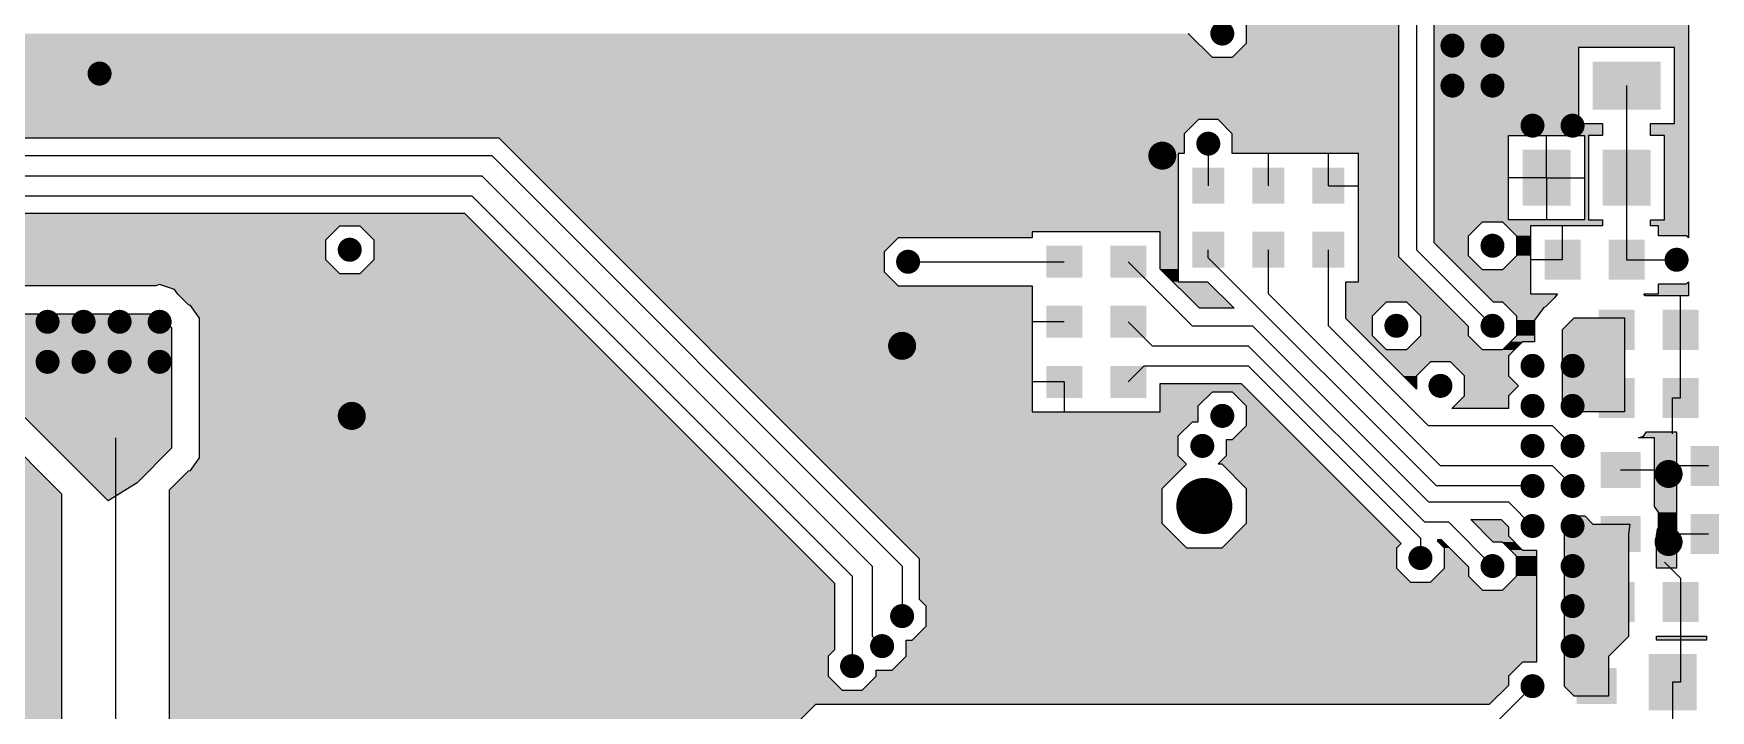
# Model space of a CAD drawing. Extents: x 295 to 953, y 10 to 290.
# Drawn here: x 599.6 to 683.4, y 178.8 to 212.6 of the extents above; entities that cross this region are included whole.
import ezdxf

# ---------------------------------------------------------------- set-up
doc = ezdxf.new("R2010")
doc.units = 0
doc.header["$LTSCALE"] = 5
doc.header["$MEASUREMENT"] = 0
doc.layers.get('0').update_dxf_attribs({"linetype": 'CONTINUOUS', "lineweight": 25})
doc.layers.add('19_SOLD_GBR', color=10, linetype='CONTINUOUS')

msp = doc.modelspace()

# ---------------------------------------------------------------- linework, layer by layer
for points, const_width in [([(659.278, 212.6, -1), (658.678, 212.6, -1)], 0.6), ([(670.778, 212, -1), (670.178, 212, -1)], 0.6), ([(672.778, 212, -1), (672.178, 212, -1)], 0.6), ([(603.178, 210.6, -1), (602.578, 210.6, -1)], 0.6), ([(670.778, 210, -1), (670.178, 210, -1)], 0.6), ([(672.778, 210, -1), (672.178, 210, -1)], 0.6), ([(674.778, 208, -1), (674.178, 208, -1)], 0.6), ([(676.778, 208, -1), (676.178, 208, -1)], 0.6), ([(656.328, 206.5, -1), (655.628, 206.5, -1)], 0.7), ([(658.578, 207.1, -1), (657.978, 207.1, -1)], 0.6), ([(615.678, 201.8, -1), (615.078, 201.8, -1)], 0.6), ([(672.778, 202, -1), (672.178, 202, -1)], 0.6), ([(643.578, 201.2, -1), (642.978, 201.2, -1)], 0.6), ([(681.978, 201.3, -1), (681.378, 201.3, -1)], 0.6), ([(600.578, 198.2, -1), (599.978, 198.2, -1)], 0.6), ([(602.378, 198.2, -1), (601.778, 198.2, -1)], 0.6), ([(604.178, 198.2, -1), (603.578, 198.2, -1)], 0.6), ([(606.178, 198.2, -1), (605.578, 198.2, -1)], 0.6), ([(667.978, 198, -1), (667.378, 198, -1)], 0.6), ([(672.778, 198, -1), (672.178, 198, -1)], 0.6), ([(643.328, 197, -1), (642.628, 197, -1)], 0.7), ([(600.578, 196.2, -1), (599.978, 196.2, -1)], 0.6), ([(602.378, 196.2, -1), (601.778, 196.2, -1)], 0.6), ([(604.178, 196.2, -1), (603.578, 196.2, -1)], 0.6), ([(606.178, 196.2, -1), (605.578, 196.2, -1)], 0.6), ([(674.778, 196, -1), (674.178, 196, -1)], 0.6), ([(676.778, 196, -1), (676.178, 196, -1)], 0.6), ([(670.178, 195, -1), (669.578, 195, -1)], 0.6), ([(674.778, 194, -1), (674.178, 194, -1)], 0.6), ([(676.778, 194, -1), (676.178, 194, -1)], 0.6), ([(615.828, 193.5, -1), (615.128, 193.5, -1)], 0.7), ([(659.278, 193.5, -1), (658.678, 193.5, -1)], 0.6), ([(658.278, 192, -1), (657.678, 192, -1)], 0.6), ([(674.778, 192, -1), (674.178, 192, -1)], 0.6), ([(676.778, 192, -1), (676.178, 192, -1)], 0.6), ([(681.628, 190.6, -1), (680.928, 190.6, -1)], 0.7), ([(658.778, 189, -1), (657.378, 189, -1)], 1.4), ([(674.778, 190, -1), (674.178, 190, -1)], 0.6), ([(676.778, 190, -1), (676.178, 190, -1)], 0.6), ([(674.778, 188, -1), (674.178, 188, -1)], 0.6), ([(676.778, 188, -1), (676.178, 188, -1)], 0.6), ([(681.628, 187.2, -1), (680.928, 187.2, -1)], 0.7), ([(669.178, 186.4, -1), (668.578, 186.4, -1)], 0.6), ([(672.778, 186, -1), (672.178, 186, -1)], 0.6), ([(676.778, 186, -1), (676.178, 186, -1)], 0.6), ([(676.778, 184, -1), (676.178, 184, -1)], 0.6), ([(643.278, 183.5, -1), (642.678, 183.5, -1)], 0.6), ([(642.278, 182, -1), (641.678, 182, -1)], 0.6), ([(676.778, 182, -1), (676.178, 182, -1)], 0.6), ([(640.778, 181, -1), (640.178, 181, -1)], 0.6), ([(674.778, 180, -1), (674.178, 180, -1)], 0.6)]:
    msp.add_lwpolyline(points, format="xyb", close=True, dxfattribs=dict(const_width=const_width))
for points in [[(677.478, 211.2), (677.478, 208.8), (680.878, 211.2), (680.878, 208.8)], [(673.978, 206.8), (673.978, 204), (676.378, 206.8), (676.378, 204)], [(677.978, 206.8), (677.978, 204), (680.378, 206.8), (680.378, 204)], [(657.478, 205.9), (657.478, 204.1), (659.078, 205.9), (659.078, 204.1)], [(660.478, 205.9), (660.478, 204.1), (662.078, 205.9), (662.078, 204.1)], [(663.478, 205.9), (663.478, 204.1), (665.078, 205.9), (665.078, 204.1)], [(650.178, 202), (650.178, 200.4), (651.978, 202), (651.978, 200.4)], [(653.378, 202), (653.378, 200.4), (655.178, 202), (655.178, 200.4)], [(657.478, 202.7), (657.478, 200.9), (659.078, 202.7), (659.078, 200.9)], [(660.478, 202.7), (660.478, 200.9), (662.078, 202.7), (662.078, 200.9)], [(663.478, 202.7), (663.478, 200.9), (665.078, 202.7), (665.078, 200.9)], [(675.078, 202.3), (675.078, 200.3), (676.878, 202.3), (676.878, 200.3)], [(678.278, 202.3), (678.278, 200.3), (680.078, 202.3), (680.078, 200.3)], [(650.178, 199), (650.178, 197.4), (651.978, 199), (651.978, 197.4)], [(653.378, 199), (653.378, 197.4), (655.178, 199), (655.178, 197.4)], [(677.778, 198.8), (677.778, 196.8), (679.578, 198.8), (679.578, 196.8)], [(680.978, 198.8), (680.978, 196.8), (682.778, 198.8), (682.778, 196.8)], [(650.178, 196), (650.178, 194.4), (651.978, 196), (651.978, 194.4)], [(653.378, 196), (653.378, 194.4), (655.178, 196), (655.178, 194.4)], [(677.778, 195.4), (677.778, 193.4), (679.578, 195.4), (679.578, 193.4)], [(680.978, 195.4), (680.978, 193.4), (682.778, 195.4), (682.778, 193.4)], [(682.378, 192), (682.378, 190), (684.178, 192), (684.178, 190)], [(677.878, 191.7), (677.878, 189.9), (679.878, 191.7), (679.878, 189.9)], [(682.378, 188.6), (682.378, 186.6), (684.178, 188.6), (684.178, 186.6)], [(677.878, 188.5), (677.878, 186.7), (679.878, 188.5), (679.878, 186.7)], [(677.778, 185.2), (677.778, 183.2), (679.578, 185.2), (679.578, 183.2)], [(680.978, 185.2), (680.978, 183.2), (682.778, 185.2), (682.778, 183.2)], [(680.278, 181.6), (680.278, 178.8), (682.678, 181.6), (682.678, 178.8)], [(676.678, 180.9), (676.678, 179.1), (678.678, 180.9), (678.678, 179.1)]]:
    msp.add_solid(points)
at = {"layer": '19_SOLD_GBR', "color": 7}
for p, q in [((667.802, 201.438), (667.802, 225.362)), ((668.678, 225), (668.678, 201.8)), ((669.554, 224.638), (669.554, 202.162)), ((682.278, 216.3), (682.278, 202.398)), ((660.178, 213.098), (660.178, 212.102)), ((658.48, 211.4), (657.278, 212.602)), ((660.178, 212.102), (659.476, 211.4)), ((659.476, 211.4), (658.48, 211.4)), ((676.778, 211.9), (676.778, 208.1)), ((681.578, 211.9), (676.778, 211.9)), ((681.578, 208.1), (681.578, 211.9)), ((679.178, 210), (679.178, 205.4)), ((657.78, 208.3), (657.078, 207.598)), ((658.776, 208.3), (657.78, 208.3)), ((659.478, 207.598), (658.776, 208.3)), ((676.778, 208.1), (677.978, 208.1)), ((677.978, 208.1), (677.978, 207.5)), ((680.378, 208.1), (681.578, 208.1)), ((680.378, 207.5), (680.378, 208.1)), ((622.84, 207.376), (595.116, 207.376)), ((643.854, 186.362), (622.84, 207.376)), ((657.078, 207.598), (657.078, 206.6)), ((658.278, 207.1), (658.278, 205)), ((659.478, 206.6), (659.478, 207.598)), ((673.278, 207.5), (677.078, 207.5)), ((673.278, 203.3), (673.278, 207.5)), ((675.178, 205.4), (675.178, 207.5)), ((677.078, 207.5), (677.078, 203.3)), ((677.278, 207.5), (677.278, 203.3)), ((677.978, 207.5), (677.278, 207.5)), ((681.078, 207.5), (680.378, 207.5)), ((681.078, 203.3), (681.078, 207.5)), ((595.478, 206.5), (622.478, 206.5)), ((642.978, 186), (622.478, 206.5)), ((656.778, 206.6), (656.778, 200.2)), ((657.078, 206.6), (656.778, 206.6)), ((665.778, 206.6), (659.478, 206.6)), ((661.278, 205), (661.278, 206.6)), ((664.278, 205), (664.278, 206.6)), ((665.778, 200.2), (665.778, 206.6)), ((595.978, 205.5), (621.978, 205.5)), ((641.478, 186), (621.978, 205.5)), ((675.178, 205.4), (673.278, 205.4)), ((675.178, 205.4), (675.178, 203.3)), ((675.178, 205.4), (677.078, 205.4)), ((679.178, 205.4), (679.178, 201.3)), ((596.478, 204.5), (621.478, 204.5)), ((640.478, 185.5), (621.478, 204.5)), ((664.278, 205), (665.778, 205)), ((596.84, 203.624), (621.116, 203.624)), ((621.116, 203.624), (639.602, 185.138)), ((614.178, 202.298), (614.88, 203)), ((614.88, 203), (615.876, 203)), ((615.876, 203), (616.578, 202.298)), ((671.278, 202.498), (671.98, 203.2)), ((671.98, 203.2), (672.976, 203.2)), ((672.976, 203.2), (673.678, 202.498)), ((677.078, 203.3), (673.278, 203.3)), ((674.378, 203), (674.378, 199.6)), ((677.978, 203), (674.378, 203)), ((675.978, 201.3), (675.978, 203)), ((677.278, 203.3), (677.978, 203.3)), ((677.978, 203.3), (677.978, 203)), ((680.378, 203.3), (681.078, 203.3)), ((680.378, 203), (680.378, 203.3)), ((680.778, 203), (680.378, 203)), ((680.778, 202.5), (680.778, 203)), ((614.178, 201.302), (614.178, 202.298)), ((616.578, 202.298), (616.578, 201.302)), ((642.78, 202.4), (642.078, 201.698)), ((649.478, 202.4), (642.78, 202.4)), ((649.478, 202.7), (649.478, 202.4)), ((655.878, 202.7), (649.478, 202.7)), ((655.878, 200.838), (655.878, 202.7)), ((669.554, 202.162), (672.516, 199.2)), ((671.278, 201.502), (671.278, 202.498)), ((673.678, 202.498), (673.678, 201.502)), ((682.176, 202.5), (680.778, 202.5)), ((682.278, 202.398), (682.176, 202.5)), ((614.88, 200.6), (614.178, 201.302)), ((616.578, 201.302), (615.876, 200.6)), ((642.078, 201.698), (642.078, 200.702)), ((643.278, 201.2), (651.078, 201.2)), ((654.278, 201.2), (657.478, 198)), ((658.278, 201.4), (658.278, 201.8)), ((658.278, 201.4), (669.678, 190)), ((661.278, 199.6), (661.278, 201.8)), ((664.278, 198), (664.278, 201.8)), ((671.278, 197.962), (667.802, 201.438)), ((672.478, 198), (668.678, 201.8)), ((671.98, 200.8), (671.278, 201.502)), ((673.678, 201.502), (672.976, 200.8)), ((675.978, 201.3), (674.378, 201.3)), ((679.178, 201.3), (681.678, 201.3)), ((615.876, 200.6), (614.88, 200.6)), ((642.078, 200.702), (642.78, 200)), ((657.84, 198.876), (655.878, 200.838)), ((672.976, 200.8), (671.98, 200.8)), ((605.688, 200), (596.668, 200)), ((605.878, 200.062), (605.688, 200)), ((606.62, 199.82), (605.878, 200.062)), ((606.792, 199.582), (606.62, 199.82)), ((607.322, 199.052), (606.792, 199.582)), ((642.78, 200), (649.478, 200)), ((649.478, 200), (649.478, 193.7)), ((656.778, 200.2), (658.24, 200.2)), ((658.24, 200.2), (659.566, 198.876)), ((661.278, 199.6), (669.878, 191)), ((665.154, 200.2), (665.778, 200.2)), ((665.154, 198.362), (665.154, 200.2)), ((674.378, 199.6), (675.722, 199.6)), ((675.722, 199.6), (675.562, 199.382)), ((680.034, 199.6), (680.778, 199.6)), ((680.108, 199.5), (680.034, 199.6)), ((682.278, 199.5), (680.108, 199.5)), ((680.778, 200.1), (682.176, 200.1)), ((680.778, 199.6), (680.778, 200.1)), ((681.878, 197.8), (681.878, 199.5)), ((682.176, 200.1), (682.278, 200.202)), ((682.278, 200.202), (682.278, 199.5)), ((596.56, 198.6), (605.796, 198.6)), ((605.796, 198.6), (606.478, 197.918)), ((607.42, 199.02), (607.322, 199.052)), ((607.878, 198.39), (607.42, 199.02)), ((659.566, 198.876), (657.84, 198.876)), ((666.478, 198.498), (667.18, 199.2)), ((667.18, 199.2), (668.176, 199.2)), ((668.176, 199.2), (668.878, 198.498)), ((672.516, 199.2), (672.976, 199.2)), ((672.976, 199.2), (673.678, 198.498)), ((675.036, 198.92), (674.578, 198.29)), ((675.132, 198.952), (675.036, 198.92)), ((675.562, 199.382), (675.132, 198.952)), ((606.478, 197.918), (606.478, 191.882)), ((607.878, 191.41), (607.878, 198.39)), ((651.078, 198.2), (649.478, 198.2)), ((654.278, 198.2), (655.478, 197)), ((657.478, 198), (660.478, 198)), ((669.278, 189.2), (660.478, 198)), ((664.278, 198), (669.278, 193)), ((668.678, 194.838), (665.154, 198.362)), ((666.478, 197.502), (666.478, 198.498)), ((668.878, 198.498), (668.878, 197.502)), ((671.278, 197.502), (671.278, 197.962)), ((673.678, 198.498), (673.678, 197.502)), ((674.578, 198.29), (674.578, 197.2)), ((675.978, 197.818), (676.56, 198.4)), ((675.978, 193.982), (675.978, 197.818)), ((676.56, 198.4), (679.078, 198.4)), ((679.078, 198.4), (679.078, 193.7)), ((681.878, 194.4), (681.878, 197.8)), ((655.478, 197), (660.278, 197)), ((669.078, 188.2), (660.278, 197)), ((667.18, 196.8), (666.478, 197.502)), ((668.878, 197.502), (668.176, 196.8)), ((671.98, 196.8), (671.278, 197.502)), ((673.678, 197.502), (672.976, 196.8)), ((673.98, 197.2), (673.278, 196.498)), ((674.578, 197.2), (673.98, 197.2)), ((603.306, 189.254), (596.078, 196.482)), ((668.176, 196.8), (667.18, 196.8)), ((669.38, 196.2), (668.678, 195.498)), ((670.376, 196.2), (669.38, 196.2)), ((671.078, 195.498), (670.376, 196.2)), ((672.976, 196.8), (671.98, 196.8)), ((673.278, 196.498), (673.278, 195.502)), ((595.232, 195.348), (600.978, 189.604)), ((654.278, 195.2), (655.078, 196)), ((655.078, 196), (660.278, 196)), ((668.878, 187.4), (660.278, 196)), ((668.678, 195.498), (668.678, 194.838)), ((671.078, 194.502), (671.078, 195.498)), ((673.278, 195.502), (673.78, 195)), ((651.078, 195.2), (649.478, 195.2)), ((651.078, 195.2), (651.078, 193.7)), ((655.878, 195.124), (659.916, 195.124)), ((655.878, 193.7), (655.878, 195.124)), ((657.778, 193.998), (658.48, 194.7)), ((658.48, 194.7), (659.476, 194.7)), ((659.476, 194.7), (660.178, 193.998)), ((659.916, 195.124), (667.91, 187.13)), ((670.45, 193.876), (671.078, 194.502)), ((673.78, 195), (673.278, 194.498)), ((673.278, 194.498), (673.278, 193.876)), ((681.478, 194.4), (681.878, 194.4)), ((681.478, 192.6), (681.478, 194.4)), ((649.478, 193.7), (655.878, 193.7)), ((657.778, 193.2), (657.778, 193.998)), ((660.178, 193.998), (660.178, 193.002)), ((673.278, 193.876), (670.45, 193.876)), ((676.26, 193.7), (675.978, 193.982)), ((679.078, 193.7), (676.26, 193.7)), ((656.778, 192.498), (657.48, 193.2)), ((657.48, 193.2), (657.778, 193.2)), ((660.178, 193.002), (659.476, 192.3)), ((673.478, 193), (669.278, 193)), ((675.478, 193), (673.478, 193)), ((676.478, 192), (675.478, 193)), ((603.678, 192.4), (603.678, 144)), ((656.778, 191.502), (656.778, 192.498)), ((659.178, 192.3), (659.178, 191.502)), ((659.476, 192.3), (659.178, 192.3)), ((679.776, 192.4), (680.02, 192.48)), ((680.578, 192.4), (679.776, 192.4)), ((680.02, 192.48), (680.18, 192.7)), ((680.18, 192.7), (681.678, 192.7)), ((680.578, 188.966), (680.578, 192.4)), ((681.678, 192.7), (681.678, 185.9)), ((606.478, 191.882), (604.752, 190.158)), ((607.42, 190.78), (607.878, 191.41)), ((655.978, 189.87), (657.194, 191.086)), ((657.194, 191.086), (656.778, 191.502)), ((659.178, 191.502), (658.776, 191.1)), ((658.776, 191.1), (658.948, 191.1)), ((658.948, 191.1), (660.178, 189.87)), ((606.378, 189.804), (607.322, 190.748)), ((607.322, 190.748), (607.42, 190.78)), ((673.578, 191), (669.878, 191)), ((675.478, 191), (673.578, 191)), ((676.478, 190), (675.478, 191)), ((678.878, 190.8), (680.578, 190.8)), ((683.278, 191), (681.678, 191)), ((600.978, 189.604), (600.978, 142.882)), ((604.752, 190.158), (603.306, 189.254)), ((606.378, 145.118), (606.378, 189.804)), ((655.978, 188.13), (655.978, 189.87)), ((660.178, 189.87), (660.178, 188.13)), ((674.478, 190), (669.678, 190)), ((669.278, 189.2), (673.278, 189.2)), ((674.478, 188), (673.278, 189.2)), ((680.778, 188.69), (680.578, 188.966)), ((680.778, 187.91), (680.778, 188.69)), ((657.208, 186.9), (655.978, 188.13)), ((660.178, 188.13), (658.948, 186.9)), ((669.078, 188.2), (670.278, 188.2)), ((672.478, 186), (670.278, 188.2)), ((671.39, 188.324), (672.916, 188.324)), ((672.516, 187.2), (671.39, 188.324)), ((672.916, 188.324), (673.278, 187.962)), ((673.278, 187.962), (673.278, 187.502)), ((676.078, 188.218), (676.36, 188.5)), ((676.078, 179.982), (676.078, 188.218)), ((676.36, 188.5), (677.096, 188.5)), ((677.096, 188.5), (677.496, 188.1)), ((677.496, 188.1), (679.348, 188.1)), ((679.348, 188.1), (679.278, 187.614)), ((680.678, 187.514), (680.724, 187.836)), ((680.724, 187.836), (680.778, 187.91)), ((658.948, 186.9), (657.208, 186.9)), ((667.91, 187.13), (667.678, 186.898)), ((667.678, 186.898), (667.678, 185.902)), ((668.878, 187.4), (668.878, 186.4)), ((669.754, 187.324), (669.916, 187.324)), ((669.754, 187.222), (669.754, 187.324)), ((670.078, 186.898), (669.754, 187.222)), ((669.916, 187.324), (671.278, 185.962)), ((670.078, 185.902), (670.078, 186.898)), ((672.976, 187.2), (672.516, 187.2)), ((673.678, 186.498), (672.976, 187.2)), ((673.278, 187.502), (673.98, 186.8)), ((679.278, 187.614), (679.278, 182.482)), ((680.678, 185.9), (680.678, 187.514)), ((683.278, 187.6), (681.678, 187.6)), ((643.854, 184.322), (643.854, 186.362)), ((673.678, 185.502), (673.678, 186.498)), ((673.98, 186.8), (674.678, 186.8)), ((674.678, 186.8), (674.678, 181.2)), ((681.078, 186.2), (681.878, 185.4)), ((640.478, 185.5), (640.478, 181)), ((641.478, 186), (641.478, 182.5)), ((642.978, 186), (642.978, 183.5)), ((667.678, 185.902), (668.38, 185.2)), ((668.38, 185.2), (669.376, 185.2)), ((669.376, 185.2), (670.078, 185.902)), ((671.278, 185.962), (671.278, 185.502)), ((671.278, 185.502), (671.98, 184.8)), ((672.976, 184.8), (673.678, 185.502)), ((681.678, 185.9), (680.678, 185.9)), ((681.878, 185.4), (681.878, 184.2)), ((639.602, 185.138), (639.602, 181.822)), ((671.98, 184.8), (672.976, 184.8)), ((644.178, 183.998), (643.854, 184.322)), ((644.178, 183.002), (644.178, 183.998)), ((681.878, 184.2), (681.878, 182.5)), ((681.878, 184.2), (681.878, 180.2)), ((643.476, 182.3), (644.178, 183.002)), ((641.978, 182), (641.478, 182.5)), ((643.178, 182.3), (643.476, 182.3)), ((643.178, 181.502), (643.178, 182.3)), ((679.278, 182.482), (678.278, 181.482)), ((680.678, 182.5), (683.178, 182.5)), ((680.678, 182.3), (680.678, 182.5)), ((683.178, 182.3), (680.678, 182.3)), ((683.178, 182.5), (683.178, 182.3)), ((639.602, 181.822), (639.278, 181.498)), ((639.278, 181.498), (639.278, 180.502)), ((642.476, 180.8), (643.178, 181.502)), ((673.98, 181.2), (673.278, 180.498)), ((674.678, 181.2), (673.98, 181.2)), ((678.278, 181.482), (678.278, 179.5)), ((639.278, 180.502), (639.98, 179.8)), ((640.976, 179.8), (641.678, 180.502)), ((641.678, 180.8), (642.476, 180.8)), ((641.678, 180.502), (641.678, 180.8)), ((673.278, 180.498), (673.278, 180.038)), ((681.478, 180.2), (681.478, 178.1)), ((681.878, 180.2), (681.478, 180.2)), ((639.98, 179.8), (640.976, 179.8)), ((673.278, 180.038), (672.316, 179.076)), ((674.478, 180), (672.678, 178.2)), ((676.56, 179.5), (676.078, 179.982)), ((678.278, 179.5), (676.56, 179.5)), ((638.656, 179.076), (613.442, 153.862)), ((672.316, 179.076), (638.656, 179.076))]:
    msp.add_line(p, q, dxfattribs=at)
for points in [[(682.278, 211.9), (682.278, 214.5), (669.554, 211.9), (669.554, 214.5)], [(667.802, 212.102), (667.802, 213.098), (660.178, 212.102), (660.178, 213.098)], [(658.48, 211.4), (657.278, 212.602), (579.978, 211.4), (579.978, 212.602)], [(667.802, 211.4), (667.802, 212.102), (659.476, 211.4), (660.178, 212.102)], [(667.802, 211.1), (667.802, 211.4), (579.978, 211.1), (579.978, 211.4)], [(676.778, 208.1), (676.778, 211.9), (669.554, 208.1), (669.554, 211.9)], [(682.278, 211.9), (682.278, 211.9), (681.578, 211.9), (676.778, 211.9)], [(682.278, 208.1), (682.278, 211.9), (681.578, 208.1), (681.578, 211.9)], [(667.802, 211.02), (667.802, 211.1), (580.22, 211.02), (579.978, 211.1)], [(667.802, 210.39), (667.802, 211.02), (580.678, 210.39), (580.22, 211.02)], [(667.802, 208.3), (667.802, 210.39), (580.678, 208.3), (580.678, 210.39)], [(657.078, 207.598), (657.78, 208.3), (580.678, 207.598), (580.678, 208.3)], [(667.802, 208.3), (667.802, 208.3), (658.776, 208.3), (657.78, 208.3)], [(667.802, 207.598), (667.802, 208.3), (659.478, 207.598), (658.776, 208.3)], [(677.978, 207.5), (677.978, 208.1), (669.554, 207.5), (669.554, 208.1)], [(682.278, 207.5), (682.278, 208.1), (680.378, 207.5), (680.378, 208.1)], [(682.278, 208.1), (682.278, 208.1), (680.378, 208.1), (681.578, 208.1)], [(657.078, 207.376), (657.078, 207.598), (580.678, 207.376), (580.678, 207.598)], [(657.078, 207.376), (657.078, 207.376), (622.84, 207.376), (595.116, 207.376)], [(657.078, 206.6), (657.078, 207.376), (623.616, 206.6), (622.84, 207.376)], [(667.802, 206.6), (667.802, 207.598), (659.478, 206.6), (659.478, 207.598)], [(673.278, 203.3), (673.278, 207.5), (669.554, 203.3), (669.554, 207.5)], [(677.278, 207.5), (677.278, 207.5), (677.078, 207.5), (673.278, 207.5)], [(677.278, 203.3), (677.278, 207.5), (677.078, 203.3), (677.078, 207.5)], [(682.278, 207.5), (682.278, 207.5), (681.078, 207.5), (680.378, 207.5)], [(682.278, 203.3), (682.278, 207.5), (681.078, 203.3), (681.078, 207.5)], [(656.778, 202.7), (656.778, 206.6), (627.516, 202.7), (623.616, 206.6)], [(667.802, 206.6), (667.802, 206.6), (665.778, 206.6), (659.478, 206.6)], [(667.802, 201.438), (667.802, 206.6), (665.778, 201.438), (665.778, 206.6)], [(621.74, 203), (621.116, 203.624), (596.216, 203), (596.84, 203.624)], [(621.116, 203.624), (621.116, 203.624), (619.98, 203.624), (621.116, 203.624)], [(614.178, 202.298), (614.88, 203), (595.514, 202.298), (596.216, 203)], [(621.74, 203), (621.74, 203), (615.876, 203), (614.88, 203)], [(622.442, 202.298), (621.74, 203), (616.578, 202.298), (615.876, 203)], [(677.978, 203.2), (677.978, 203.3), (669.554, 203.2), (669.554, 203.3)], [(671.278, 202.498), (671.98, 203.2), (669.554, 202.498), (669.554, 203.2)], [(677.978, 203.2), (677.978, 203.2), (672.976, 203.2), (671.98, 203.2)], [(677.978, 203), (677.978, 203.2), (673.176, 203), (672.976, 203.2)], [(674.378, 202.498), (674.378, 203), (673.678, 202.498), (673.176, 203)], [(682.278, 203), (682.278, 203.3), (680.378, 203), (680.378, 203.3)], [(682.278, 203.3), (682.278, 203.3), (680.378, 203.3), (681.078, 203.3)], [(682.278, 203), (682.278, 203), (680.778, 203), (680.378, 203)], [(682.278, 202.5), (682.278, 203), (680.778, 202.5), (680.778, 203)], [(614.178, 201.302), (614.178, 202.298), (594.518, 201.302), (595.514, 202.298)], [(623.438, 201.302), (622.442, 202.298), (616.578, 201.302), (616.578, 202.298)], [(649.478, 202.4), (649.478, 202.7), (627.816, 202.4), (627.516, 202.7)], [(642.078, 201.698), (642.78, 202.4), (628.518, 201.698), (627.816, 202.4)], [(656.778, 202.7), (656.778, 202.7), (655.878, 202.7), (649.478, 202.7)], [(656.778, 200.838), (656.778, 202.7), (655.878, 200.838), (655.878, 202.7)], [(671.278, 202.162), (671.278, 202.498), (669.554, 202.162), (669.554, 202.498)], [(671.278, 201.502), (671.278, 202.162), (670.214, 201.502), (669.554, 202.162)], [(674.378, 201.502), (674.378, 202.498), (673.678, 201.502), (673.678, 202.498)], [(682.278, 202.5), (682.278, 202.5), (682.176, 202.5), (680.778, 202.5)], [(682.278, 202.398), (682.278, 202.5), (682.278, 202.398), (682.176, 202.5)], [(614.842, 200.638), (614.178, 201.302), (593.854, 200.638), (594.518, 201.302)], [(624.14, 200.6), (623.438, 201.302), (615.876, 200.6), (616.578, 201.302)], [(642.078, 200.702), (642.078, 201.698), (629.514, 200.702), (628.518, 201.698)], [(669.04, 200.2), (667.802, 201.438), (665.778, 200.2), (665.778, 201.438)], [(671.98, 200.8), (671.278, 201.502), (670.916, 200.8), (670.214, 201.502)], [(674.378, 200.8), (674.378, 201.502), (672.976, 200.8), (673.678, 201.502)], [(614.88, 200.6), (614.842, 200.638), (593.854, 200.6), (593.854, 200.638)], [(624.678, 200.062), (624.14, 200.6), (593.854, 200.062), (593.854, 200.6)], [(642.78, 200), (642.078, 200.702), (630.216, 200), (629.514, 200.702)], [(656.778, 200.2), (656.778, 200.838), (656.516, 200.2), (655.878, 200.838)], [(674.378, 199.6), (674.378, 200.8), (672.116, 199.6), (670.916, 200.8)], [(605.688, 200), (605.878, 200.062), (596.668, 200), (596.478, 200.062)], [(624.92, 199.82), (624.678, 200.062), (606.62, 199.82), (605.878, 200.062)], [(625.158, 199.582), (624.92, 199.82), (606.792, 199.582), (606.62, 199.82)], [(625.688, 199.052), (625.158, 199.582), (607.322, 199.052), (606.792, 199.582)], [(649.478, 193.7), (649.478, 200), (636.516, 193.7), (630.216, 200)], [(659.565, 198.876), (658.24, 200.2), (657.839, 198.876), (656.516, 200.2)], [(670.04, 199.2), (669.04, 200.2), (665.154, 199.2), (665.154, 200.2)], [(669.04, 200.2), (669.04, 200.2), (665.154, 200.2), (665.778, 200.2)], [(675.562, 199.382), (675.721, 199.6), (672.334, 199.382), (672.116, 199.6)], [(682.278, 199.5), (682.278, 199.6), (680.108, 199.5), (680.034, 199.6)], [(682.278, 199.6), (682.278, 199.6), (680.034, 199.6), (680.778, 199.6)], [(682.278, 199.6), (682.277, 200.1), (680.778, 199.6), (680.778, 200.1)], [(682.277, 200.1), (682.277, 200.1), (680.778, 200.1), (682.176, 200.1)], [(682.277, 200.1), (682.277, 200.202), (682.176, 200.1), (682.277, 200.202)], [(606.278, 198.118), (605.796, 198.6), (596.078, 198.118), (596.56, 198.6)], [(605.796, 198.6), (605.796, 198.6), (596.56, 198.6), (605.796, 198.6)], [(625.72, 199.02), (625.688, 199.052), (607.42, 199.02), (607.322, 199.052)], [(626.35, 198.39), (625.72, 199.02), (607.878, 198.39), (607.42, 199.02)], [(657.84, 198.876), (659.565, 198.876), (657.84, 198.876), (657.839, 198.876)], [(666.478, 198.498), (667.18, 199.2), (665.154, 198.498), (665.154, 199.2)], [(670.04, 199.2), (670.04, 199.2), (668.176, 199.2), (667.18, 199.2)], [(670.742, 198.498), (670.04, 199.2), (668.878, 198.498), (668.176, 199.2)], [(675.38, 199.2), (675.562, 199.382), (672.516, 199.2), (672.334, 199.382)], [(675.38, 199.2), (675.38, 199.2), (672.976, 199.2), (672.516, 199.2)], [(675.132, 198.952), (675.38, 199.2), (673.224, 198.952), (672.976, 199.2)], [(675.036, 198.92), (675.132, 198.952), (673.256, 198.92), (673.224, 198.952)], [(674.729, 198.498), (675.036, 198.92), (673.678, 198.498), (673.256, 198.92)], [(606.478, 197.918), (606.278, 198.118), (596.078, 197.918), (596.078, 198.118)], [(606.478, 196.482), (606.478, 197.918), (596.078, 196.482), (596.078, 197.918)], [(633.33, 191.41), (626.35, 198.39), (607.878, 191.41), (607.878, 198.39)], [(666.478, 198.362), (666.478, 198.498), (665.154, 198.362), (665.154, 198.498)], [(666.478, 197.502), (666.478, 198.362), (666.014, 197.502), (665.154, 198.362)], [(671.278, 197.962), (670.742, 198.498), (668.878, 197.962), (668.878, 198.498)], [(671.278, 197.502), (671.278, 197.962), (668.878, 197.502), (668.878, 197.962)], [(674.578, 198.29), (674.729, 198.498), (673.678, 198.29), (673.678, 198.498)], [(674.578, 197.502), (674.578, 198.29), (673.678, 197.502), (673.678, 198.29)], [(679.078, 197.818), (679.078, 198.4), (675.978, 197.818), (676.56, 198.4)], [(679.078, 193.982), (679.078, 197.818), (675.978, 193.982), (675.978, 197.818)], [(679.078, 198.4), (679.078, 198.4), (676.56, 198.4), (679.078, 198.4)], [(667.18, 196.8), (666.478, 197.502), (666.716, 196.8), (666.014, 197.502)], [(671.98, 196.8), (671.278, 197.502), (668.176, 196.8), (668.878, 197.502)], [(673.58, 196.8), (673.98, 197.2), (672.976, 196.8), (673.376, 197.2)], [(674.578, 197.2), (674.578, 197.502), (673.376, 197.2), (673.678, 197.502)], [(606.478, 191.882), (606.478, 196.482), (600.678, 191.882), (596.078, 196.482)], [(673.278, 196.498), (673.58, 196.8), (667.018, 196.498), (666.716, 196.8)], [(673.278, 196.2), (673.278, 196.498), (667.316, 196.2), (667.018, 196.498)], [(668.678, 195.498), (669.38, 196.2), (668.018, 195.498), (667.316, 196.2)], [(673.278, 196.2), (673.278, 196.2), (670.376, 196.2), (669.38, 196.2)], [(673.278, 195.502), (673.278, 196.2), (671.074, 195.502), (670.376, 196.2)], [(600.978, 189.604), (595.232, 195.348), (593.854, 189.604), (593.854, 195.348)], [(668.678, 194.838), (668.678, 195.498), (668.678, 194.838), (668.018, 195.498)], [(673.282, 195.498), (673.278, 195.502), (671.078, 195.498), (671.074, 195.502)], [(673.78, 195), (673.282, 195.498), (671.078, 195), (671.078, 195.498)], [(660.34, 194.7), (659.916, 195.124), (655.878, 194.7), (655.878, 195.124)], [(659.916, 195.124), (659.916, 195.124), (655.878, 195.124), (658.48, 195.124)], [(657.778, 193.998), (658.48, 194.7), (655.878, 193.998), (655.878, 194.7)], [(659.916, 195.124), (659.916, 195.124), (658.48, 195.124), (659.916, 195.124)], [(660.34, 194.7), (660.34, 194.7), (659.476, 194.7), (658.48, 194.7)], [(661.042, 193.998), (660.34, 194.7), (660.178, 193.998), (659.476, 194.7)], [(673.278, 193.876), (673.278, 194.498), (670.45, 193.876), (671.074, 194.498)], [(673.278, 194.498), (673.282, 194.502), (671.074, 194.498), (671.078, 194.502)], [(673.282, 194.502), (673.78, 195), (671.078, 194.502), (671.078, 195)], [(657.778, 193.2), (657.778, 193.7), (637.016, 193.2), (636.516, 193.7)], [(657.778, 193.7), (657.778, 193.998), (655.878, 193.7), (655.878, 193.998)], [(662.038, 193.002), (661.042, 193.998), (660.178, 193.002), (660.178, 193.998)], [(679.078, 193.7), (679.078, 193.982), (676.26, 193.7), (675.978, 193.982)], [(656.778, 192.498), (657.48, 193.2), (637.718, 192.498), (637.016, 193.2)], [(662.74, 192.3), (662.038, 193.002), (659.476, 192.3), (660.178, 193.002)], [(656.778, 191.502), (656.778, 192.498), (638.714, 191.502), (637.718, 192.498)], [(663.538, 191.502), (662.74, 192.3), (659.178, 191.502), (659.178, 192.3)], [(662.74, 192.3), (662.74, 192.3), (659.178, 192.3), (659.476, 192.3)], [(681.678, 192.4), (681.678, 192.48), (679.776, 192.4), (680.02, 192.48)], [(681.678, 192.4), (681.678, 192.4), (680.578, 192.4), (679.776, 192.4)], [(681.678, 192.48), (681.678, 192.7), (680.02, 192.48), (680.18, 192.7)], [(681.678, 192.7), (681.678, 192.7), (680.18, 192.7), (681.678, 192.7)], [(681.678, 188.966), (681.678, 192.4), (680.578, 188.966), (680.578, 192.4)], [(604.752, 190.158), (606.478, 191.882), (602.402, 190.158), (600.678, 191.882)], [(633.96, 190.78), (633.33, 191.41), (607.42, 190.78), (607.878, 191.41)], [(657.194, 191.086), (656.778, 191.502), (639.13, 191.086), (638.714, 191.502)], [(655.978, 189.87), (657.194, 191.086), (640.346, 189.87), (639.13, 191.086)], [(663.94, 191.1), (663.538, 191.502), (658.776, 191.1), (659.178, 191.502)], [(663.94, 191.1), (663.94, 191.1), (658.948, 191.1), (658.776, 191.1)], [(665.17, 189.87), (663.94, 191.1), (660.178, 189.87), (658.948, 191.1)], [(634.936, 189.804), (633.992, 190.748), (606.378, 189.804), (607.322, 190.748)], [(633.992, 190.748), (633.96, 190.78), (607.322, 190.748), (607.42, 190.78)], [(600.978, 174.362), (600.978, 189.604), (593.854, 174.362), (593.854, 189.604)], [(603.306, 189.254), (604.752, 190.158), (603.306, 189.254), (602.402, 190.158)], [(639.602, 185.138), (634.936, 189.804), (606.378, 185.138), (606.378, 189.804)], [(655.978, 188.13), (655.978, 189.87), (642.086, 188.13), (640.346, 189.87)], [(666.91, 188.13), (665.17, 189.87), (660.178, 188.13), (660.178, 189.87)], [(681.678, 188.69), (681.678, 188.966), (680.778, 188.69), (680.578, 188.966)], [(681.678, 187.91), (681.678, 188.69), (680.778, 187.91), (680.778, 188.69)], [(657.208, 186.9), (655.978, 188.13), (643.316, 186.9), (642.086, 188.13)], [(667.91, 187.13), (666.91, 188.13), (659.178, 187.13), (660.178, 188.13)], [(673.278, 187.962), (672.916, 188.324), (671.752, 187.962), (671.39, 188.324)], [(672.916, 188.324), (672.916, 188.324), (671.39, 188.324), (672.916, 188.324)], [(673.278, 187.502), (673.278, 187.962), (672.213, 187.502), (671.752, 187.962)], [(677.378, 188.218), (677.096, 188.5), (676.078, 188.218), (676.36, 188.5)], [(677.496, 188.1), (677.378, 188.218), (676.078, 188.1), (676.078, 188.218)], [(679.278, 187.614), (679.348, 188.1), (676.078, 187.614), (676.078, 188.1)], [(677.096, 188.5), (677.096, 188.5), (676.36, 188.5), (677.096, 188.5)], [(681.678, 187.514), (681.678, 187.836), (680.678, 187.514), (680.724, 187.836)], [(681.678, 187.836), (681.678, 187.91), (680.724, 187.836), (680.778, 187.91)], [(667.678, 186.898), (667.68, 186.9), (643.318, 186.898), (643.316, 186.9)], [(667.678, 186.362), (667.678, 186.898), (643.854, 186.362), (643.318, 186.898)], [(667.68, 186.9), (667.91, 187.13), (658.948, 186.9), (659.178, 187.13)], [(670.018, 187.222), (669.916, 187.324), (669.754, 187.222), (669.754, 187.324)], [(669.916, 187.324), (669.916, 187.324), (669.754, 187.324), (669.916, 187.324)], [(670.342, 186.898), (670.018, 187.222), (670.078, 186.898), (669.754, 187.222)], [(671.278, 185.962), (670.342, 186.898), (670.078, 185.962), (670.078, 186.898)], [(673.58, 187.2), (673.278, 187.502), (672.516, 187.2), (672.213, 187.502)], [(673.58, 187.2), (673.58, 187.2), (672.976, 187.2), (672.516, 187.2)], [(673.98, 186.8), (673.58, 187.2), (673.376, 186.8), (672.976, 187.2)], [(679.278, 182.482), (679.278, 187.614), (676.078, 182.482), (676.078, 187.614)], [(681.678, 185.9), (681.678, 187.514), (680.678, 185.9), (680.678, 187.514)], [(667.678, 185.902), (667.678, 186.362), (643.854, 185.902), (643.854, 186.362)], [(674.678, 186.498), (674.678, 186.8), (673.678, 186.498), (673.376, 186.8)], [(674.678, 185.502), (674.678, 186.498), (673.678, 185.502), (673.678, 186.498)], [(668.38, 185.2), (667.678, 185.902), (643.854, 185.2), (643.854, 185.902)], [(671.98, 184.8), (671.58, 185.2), (643.854, 184.8), (643.854, 185.2)], [(671.58, 185.2), (671.278, 185.502), (669.376, 185.2), (669.678, 185.502)], [(671.278, 185.502), (671.278, 185.902), (669.678, 185.502), (670.078, 185.902)], [(671.278, 185.902), (671.278, 185.962), (670.078, 185.902), (670.078, 185.962)], [(674.678, 184.8), (674.678, 185.502), (672.976, 184.8), (673.678, 185.502)], [(639.602, 181.822), (639.602, 185.138), (606.378, 181.822), (606.378, 185.138)], [(674.678, 184.322), (674.678, 184.8), (643.854, 184.322), (643.854, 184.8)], [(674.678, 183.998), (674.678, 184.322), (644.178, 183.998), (643.854, 184.322)], [(674.678, 183.002), (674.678, 183.998), (644.178, 183.002), (644.178, 183.998)], [(674.678, 182.3), (674.678, 183.002), (643.476, 182.3), (644.178, 183.002)], [(674.678, 181.502), (674.678, 182.3), (643.178, 181.502), (643.178, 182.3)], [(674.678, 182.3), (674.678, 182.3), (643.178, 182.3), (643.476, 182.3)], [(678.278, 181.482), (679.278, 182.482), (676.078, 181.482), (676.078, 182.482)], [(683.178, 182.3), (683.178, 182.5), (680.678, 182.3), (680.678, 182.5)], [(683.178, 182.5), (683.178, 182.5), (680.678, 182.5), (683.178, 182.5)], [(639.278, 181.498), (639.602, 181.822), (606.378, 181.498), (606.378, 181.822)], [(639.278, 180.502), (639.278, 181.498), (606.378, 180.502), (606.378, 181.498)], [(673.58, 180.8), (673.98, 181.2), (642.476, 180.8), (642.876, 181.2)], [(674.678, 181.2), (674.678, 181.502), (642.876, 181.2), (643.178, 181.502)], [(678.278, 179.982), (678.278, 181.482), (676.078, 179.982), (676.078, 181.482)], [(639.98, 179.8), (639.278, 180.502), (606.378, 179.8), (606.378, 180.502)], [(673.278, 180.038), (673.278, 180.498), (641.214, 180.038), (641.674, 180.498)], [(673.278, 180.498), (673.282, 180.502), (641.674, 180.498), (641.678, 180.502)], [(673.282, 180.502), (673.58, 180.8), (641.678, 180.502), (641.678, 180.8)], [(673.58, 180.8), (673.58, 180.8), (641.678, 180.8), (642.476, 180.8)], [(672.316, 179.076), (673.04, 179.8), (606.378, 179.076), (606.378, 179.8)], [(673.04, 179.8), (673.278, 180.038), (640.976, 179.8), (641.214, 180.038)], [(678.278, 179.5), (678.278, 179.982), (676.56, 179.5), (676.078, 179.982)], [(636.78, 177.2), (638.656, 179.076), (606.378, 177.2), (606.378, 179.076)]]:
    msp.add_solid(points, dxfattribs=at)

doc.saveas('drawing.dxf')
